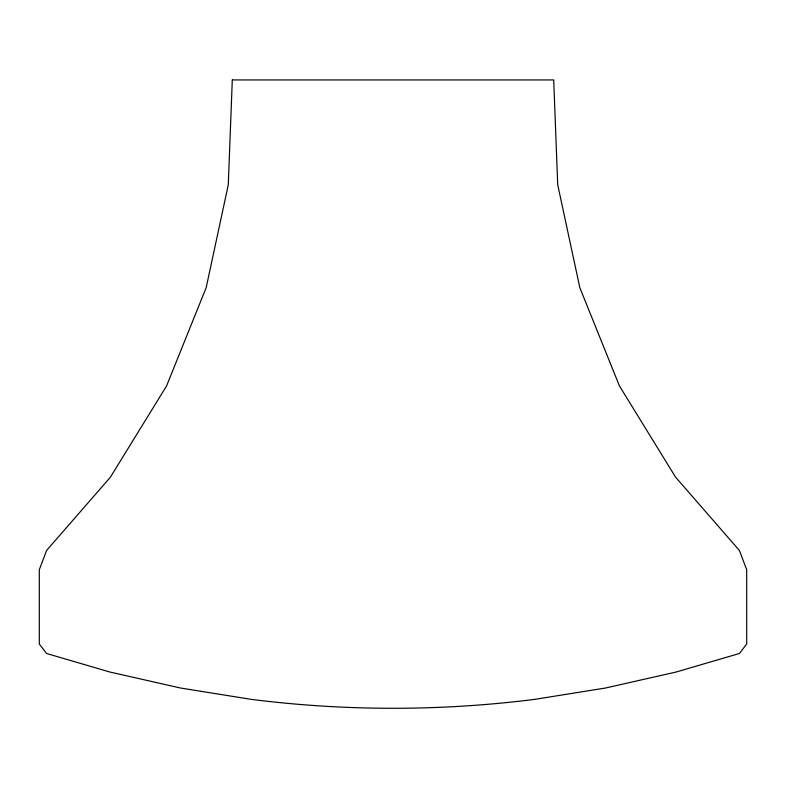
<?xml version="1.0" encoding="UTF-8"?>
<svg xmlns="http://www.w3.org/2000/svg" width="786" height="786" viewBox="0 0 786 786"><rect width="100%" height="100%" fill="white"/><g stroke="black" fill="none" stroke-linecap="round" stroke-linejoin="round"><path stroke-width="1.18" d="M232.302 79.936L228.284 184.769L206.178 287.656L166.563 385.946L110.453 477.122L46.58 550.475L39.3 569.752L39.3 644.019L46.58 653.49L109.853 672.02L180.525 688.025L251.304 699.373A1131.329 1131.329 0 0 0 534.696 699.373L605.475 688.025L676.147 672.02L739.42 653.49L746.7 644.019L746.7 569.752L739.42 550.475L675.547 477.122L619.437 385.946L579.822 287.656L557.716 184.769L553.698 79.936L232.302 79.936"/></g></svg>
